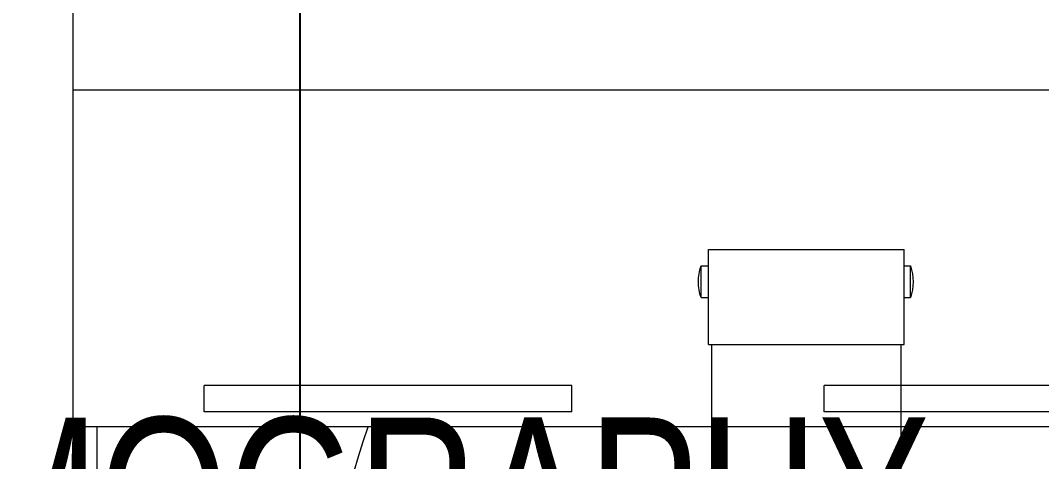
# Model space of a CAD drawing. Header units: metres. Extents: x -18745 to 220762, y -1579758 to -1356048.
# Drawn here: x 115034 to 116967, y -1436865 to -1436029 of the extents above; entities that cross this region are included whole.
import ezdxf
from ezdxf import colors
from ezdxf.entities.mleader import LeaderData, LeaderLine
from ezdxf.math import Vec2, Vec3

# ---------------------------------------------------------------- set-up
doc = ezdxf.new("R2010")
doc.units = ezdxf.units.M
doc.linetypes.add('DASHED2', pattern=[0.375, 0.25, -0.125])
doc.layers.get('0').update_dxf_attribs({"lineweight": 0})
doc.layers.add('A-100 - Copy$0$axes', color=8, linetype='Continuous')
for name, color, linetype, lineweight in [('A-100 - Copy$0$Medical Equipment and Furniture', 8, 'Continuous', 0), ('A-100 - Copy$0$Medical Equipment and Furniture1', 8, 'Continuous', 5), ('A-100 - Copy$0$Walls', 8, 'Continuous', 0), ('E-GRND', 94, 'DASHED2', 40)]:
    doc.layers.add(name, color=color, linetype=linetype, lineweight=lineweight)
doc.styles.add('ROMANS', font='romans.shx', dxfattribs={"width": 0.85})

# ---------------------------------------------------------------- blocks, each defined once
blk = doc.blocks.new('A-100 - Copy$0$Hospital Bed')
at = {"layer": 'A-100 - Copy$0$Medical Equipment and Furniture1'}
for p, q in [((38.105, -102.6245, 0), (38.105, -101.7101, 0)), ((38.135, -102.6245, 0), (38.135, -101.7101, 0)), ((40.4164, -102.6245, 0), (38.105, -102.6245, 0)), ((38.338, -102.6532, 0), (38.338, -102.7032, 0)), ((39.0347, -102.6532, 0), (38.338, -102.6532, 0)), ((39.0347, -102.6532, 0), (39.0347, -102.7032, 0)), ((40.209, -102.6532, 0), (39.5123, -102.6532, 0)), ((39.5123, -102.6532, 0), (39.5123, -102.7032, 0)), ((39.0347, -102.7032, 0), (38.338, -102.7032, 0)), ((40.209, -102.7032, 0), (39.5123, -102.7032, 0))]:
    blk.add_line(p, q, dxfattribs=at)
at = {"layer": 'A-100 - Copy$0$Medical Equipment and Furniture1', "elevation": 0}
for points in [[(38.6489, -102.6245), (38.6489, -102.6245), (38.6489, -102.6245), (38.6489, -102.6245), (38.6489, -102.6245), (38.6489, -102.6245), (38.6489, -102.6245), (38.6489, -102.6245), (38.6489, -102.6245), (38.6489, -102.6245), (38.6489, -102.6245), (38.6489, -102.6245), (38.6489, -102.6245), (38.6489, -102.6245), (38.6489, -102.6245), (38.6489, -102.6245), (38.6489, -102.6245), (38.6489, -102.6245), (38.6489, -102.6245), (38.6489, -102.6245), (38.6489, -102.6245), (38.6489, -102.6245), (38.6489, -102.6245), (38.6489, -102.6245), (38.6489, -102.6245), (38.6489, -102.6245), (38.6489, -102.6245), (38.6489, -102.6245), (38.6489, -102.6245), (38.6489, -102.6245), (38.6489, -102.6245), (38.6489, -102.6245), (38.6489, -102.6245), (38.6489, -102.6245), (38.6489, -102.6245), (38.6489, -102.6245), (38.6489, -102.6245), (38.6489, -102.6245), (38.6489, -102.6245), (38.6489, -102.6245), (38.6489, -102.6245), (38.6489, -102.6245), (38.6489, -102.6245), (38.6489, -102.6245), (38.6489, -102.6245), (38.6489, -102.6245), (38.6489, -102.6245), (38.6489, -102.6245), (38.6489, -102.6245), (38.6489, -102.6245), (38.6489, -102.6245), (38.6489, -102.6245), (38.6489, -102.6245), (38.6489, -102.6245), (38.6489, -102.6245), (38.6489, -102.6245), (38.6489, -102.6245), (38.6489, -102.6245), (38.6489, -102.6245), (38.6489, -102.6245), (38.6489, -102.6245), (38.6489, -102.6245), (38.6489, -102.6245), (38.6489, -102.6245), (38.6489, -102.6245), (38.6489, -102.6245), (38.6489, -102.6245), (38.6489, -102.6245), (38.6489, -102.6245), (38.6489, -102.6245), (38.6489, -102.6245), (38.6489, -102.6245), (38.6489, -102.6245), (38.6489, -102.6245), (38.6489, -102.6245), (38.6489, -102.6245), (38.6489, -102.6245), (38.6489, -102.6245), (38.6489, -102.6245), (38.6489, -102.6245), (38.6489, -102.6245), (38.6489, -102.6245), (38.6489, -102.6245), (38.6489, -102.6245), (38.6489, -102.6245), (38.6489, -102.6245), (38.6489, -102.6245), (38.6489, -102.6245), (38.6489, -102.6245), (38.6489, -102.6245), (38.6489, -102.6245), (38.6489, -102.6245), (38.6489, -102.6245), (38.6489, -102.6245), (38.6489, -102.6245), (38.6489, -102.6245), (38.6489, -102.6245), (38.6489, -102.6245), (38.6489, -102.6245), (38.6489, -102.6245), (38.6489, -102.6245), (38.6489, -102.6245), (38.6489, -102.6245), (38.6489, -102.6245), (38.6489, -102.6245), (38.6489, -102.6245), (38.6489, -102.6245), (38.6489, -102.6245), (38.6489, -102.6245), (38.6489, -102.6245), (38.6489, -102.6245), (38.6489, -102.6245), (38.6489, -102.6245), (38.6489, -102.6245), (38.6489, -102.6245), (38.6489, -102.6245), (38.6489, -102.6245), (38.6489, -102.6245), (38.6489, -102.6245), (38.6489, -102.6245), (38.6489, -102.6245), (38.6489, -102.6245), (38.6489, -102.6245), (38.6489, -102.6245), (38.6489, -102.6245), (38.6489, -102.6245), (38.6489, -102.6245), (38.6489, -102.6245), (38.6489, -102.6245), (38.6489, -102.6245), (38.6489, -102.6245), (38.6489, -102.6245), (38.6489, -102.6245), (38.6489, -102.6245), (38.6489, -102.6245), (38.6489, -102.6245), (38.6489, -102.6245), (38.6489, -102.6245), (38.6489, -102.6245), (38.6489, -102.6245), (38.6489, -102.6245), (38.6489, -102.6245), (38.6489, -102.6245), (38.6489, -102.6245), (38.6489, -102.6245), (38.6489, -102.6245), (38.6489, -102.6245), (38.6489, -102.6245), (38.6489, -102.6245), (38.6489, -102.6245), (38.6489, -102.6245), (38.6489, -102.6245), (38.6489, -102.6245), (38.6489, -102.6245), (38.6489, -102.6245), (38.6489, -102.6245), (38.6489, -102.6245), (38.6489, -102.6245), (38.6489, -102.6245), (38.6489, -102.6245), (38.6489, -102.6245), (38.6489, -102.6245), (38.6489, -102.6245), (38.6489, -102.6245), (38.6489, -102.6245), (38.6489, -102.6245), (38.6489, -102.6245), (38.6489, -102.6245), (38.6489, -102.6245), (38.6489, -102.6245), (38.6489, -102.6245), (38.6489, -102.6245), (38.6489, -102.6245), (38.6489, -102.6245), (38.6489, -102.6245), (38.6489, -102.6245), (38.6489, -102.6245), (38.6489, -102.6245), (38.6489, -102.6245), (38.6489, -102.6245), (38.6489, -102.6245), (38.6489, -102.6245), (38.6489, -102.6245), (38.6489, -102.6245), (38.6489, -102.6245), (38.6489, -102.6245), (38.6489, -102.6245), (38.6489, -102.6245), (38.6489, -102.6245), (38.6489, -102.6245), (38.6489, -102.6245), (38.6489, -102.6245), (38.6489, -102.6245), (38.6489, -102.6245), (38.6489, -102.6245), (38.6489, -102.6245), (38.6489, -102.6245), (38.6489, -102.6245), (38.6489, -102.6245), (38.6489, -102.6245), (38.6489, -102.6245), (38.6489, -102.6245), (38.6489, -102.6245), (38.6489, -102.6245), (38.6489, -102.6245), (38.6489, -102.6245), (38.6489, -102.6245), (38.6489, -102.6245), (38.6489, -102.6245), (38.6489, -102.6245), (38.6489, -102.6245), (38.6489, -102.6245), (38.6489, -102.6245), (38.6489, -102.6245), (38.6489, -102.6245), (38.6489, -102.6245), (38.6489, -102.6245), (38.6489, -102.6245), (38.6489, -102.6245)], [(38.6489, -102.6245), (38.6489, -102.6245), (38.6489, -102.6245), (38.6489, -102.6245), (38.6489, -102.6245), (38.6489, -102.6245), (38.6489, -102.6245), (38.6489, -102.6245), (38.6489, -102.6245), (38.6489, -102.6245), (38.6489, -102.6245), (38.6489, -102.6245), (38.6489, -102.6245), (38.6489, -102.6245), (38.6489, -102.6245), (38.6489, -102.6245), (38.6489, -102.6245), (38.6489, -102.6245), (38.6489, -102.6245), (38.6489, -102.6245), (38.6489, -102.6245), (38.6489, -102.6245), (38.6489, -102.6245), (38.6489, -102.6245), (38.6489, -102.6245), (38.6489, -102.6245), (38.6489, -102.6245), (38.6489, -102.6245), (38.6489, -102.6245), (38.6489, -102.6245), (38.6489, -102.6245), (38.6489, -102.6245), (38.6489, -102.6245), (38.6489, -102.6245), (38.6489, -102.6245), (38.6489, -102.6245), (38.6489, -102.6245), (38.6489, -102.6245), (38.6489, -102.6245), (38.6489, -102.6245), (38.6489, -102.6245), (38.6489, -102.6245), (38.6489, -102.6245), (38.6489, -102.6245), (38.6489, -102.6245), (38.6489, -102.6245), (38.6489, -102.6245), (38.6489, -102.6245), (38.6489, -102.6245), (38.6489, -102.6245), (38.6489, -102.6245), (38.6489, -102.6245), (38.6489, -102.6245), (38.6489, -102.6245), (38.6489, -102.6245), (38.6489, -102.6245), (38.6489, -102.6245), (38.6489, -102.6245), (38.6489, -102.6245), (38.6489, -102.6245), (38.6489, -102.6245), (38.6489, -102.6245), (38.6489, -102.6245), (38.6489, -102.6245), (38.6489, -102.6245), (38.6489, -102.6245), (38.6489, -102.6245), (38.6489, -102.6245), (38.6489, -102.6245), (38.6489, -102.6245), (38.6489, -102.6245), (38.6489, -102.6245), (38.6489, -102.6245), (38.6489, -102.6245), (38.6489, -102.6245), (38.6489, -102.6245), (38.6489, -102.6245), (38.6489, -102.6245), (38.6489, -102.6245), (38.6489, -102.6245), (38.6489, -102.6245), (38.6489, -102.6245), (38.6489, -102.6245), (38.6489, -102.6245), (38.6489, -102.6245), (38.6489, -102.6245), (38.6489, -102.6245), (38.6489, -102.6245), (38.6489, -102.6245), (38.6489, -102.6245), (38.6489, -102.6245), (38.6489, -102.6245), (38.6489, -102.6245), (38.6489, -102.6245), (38.6489, -102.6245), (38.6489, -102.6245), (38.6489, -102.6245), (38.6489, -102.6245), (38.6489, -102.6245), (38.6489, -102.6245), (38.6489, -102.6245), (38.6489, -102.6245), (38.6489, -102.6245), (38.6489, -102.6245), (38.6489, -102.6245), (38.6489, -102.6245), (38.6489, -102.6245), (38.6489, -102.6245), (38.6489, -102.6245), (38.6489, -102.6245), (38.6489, -102.6245), (38.6489, -102.6245), (38.6489, -102.6245), (38.6489, -102.6245), (38.6489, -102.6245), (38.6489, -102.6245), (38.6489, -102.6245), (38.6489, -102.6245), (38.6489, -102.6245), (38.6489, -102.6245), (38.6489, -102.6245), (38.6489, -102.6245), (38.6489, -102.6245), (38.6489, -102.6245), (38.6489, -102.6245), (38.6489, -102.6245), (38.6489, -102.6245), (38.6489, -102.6245), (38.6489, -102.6245), (38.6489, -102.6245), (38.6489, -102.6245), (38.6489, -102.6245), (38.6489, -102.6245), (38.6489, -102.6245), (38.6489, -102.6245), (38.6489, -102.6245), (38.6489, -102.6245), (38.6489, -102.6245), (38.6489, -102.6245), (38.6489, -102.6245), (38.6489, -102.6245), (38.6489, -102.6245), (38.6489, -102.6245), (38.6489, -102.6245), (38.6489, -102.6245), (38.6489, -102.6245), (38.6489, -102.6245), (38.6489, -102.6245), (38.6489, -102.6245), (38.6489, -102.6245), (38.6489, -102.6245), (38.6489, -102.6245), (38.6489, -102.6245), (38.6489, -102.6245), (38.6489, -102.6245), (38.6489, -102.6245), (38.6489, -102.6245), (38.6489, -102.6245), (38.6489, -102.6245), (38.6489, -102.6245), (38.6489, -102.6245), (38.6489, -102.6245), (38.6489, -102.6245), (38.6489, -102.6245), (38.6489, -102.6245), (38.6489, -102.6245), (38.6489, -102.6245), (38.6489, -102.6245), (38.6489, -102.6245), (38.6489, -102.6245), (38.6489, -102.6245), (38.6489, -102.6245), (38.6489, -102.6245), (38.6489, -102.6245), (38.6489, -102.6245), (38.6489, -102.6245), (38.6489, -102.6245), (38.6489, -102.6245), (38.6489, -102.6245), (38.6489, -102.6245), (38.6489, -102.6245), (38.6489, -102.6245), (38.6489, -102.6245), (38.6489, -102.6245), (38.6489, -102.6245), (38.6489, -102.6245), (38.6489, -102.6245), (38.6489, -102.6245), (38.6489, -102.6245), (38.6489, -102.6245), (38.6489, -102.6245), (38.6489, -102.6245), (38.6489, -102.6245), (38.6489, -102.6245), (38.6489, -102.6245), (38.6489, -102.6245), (38.6489, -102.6245), (38.6489, -102.6245), (38.6489, -102.6245), (38.6489, -102.6245), (38.6489, -102.6245), (38.6489, -102.6245), (38.6489, -102.6245), (38.6489, -102.6245), (38.6489, -102.6245), (38.6489, -102.6245), (38.6489, -102.6245), (38.6489, -102.6245), (38.6489, -102.6245), (38.6489, -102.6245), (38.6489, -102.6245), (38.6489, -102.6245), (38.6489, -102.6245), (38.6489, -102.6245)], [(38.6489, -102.6245), (38.6489, -102.6245), (38.6489, -102.6245), (38.6489, -102.6245), (38.6489, -102.6245), (38.6489, -102.6245), (38.6489, -102.6245), (38.6489, -102.6245), (38.6489, -102.6245), (38.6489, -102.6245), (38.6489, -102.6245), (38.6489, -102.6245), (38.6489, -102.6245), (38.6489, -102.6245), (38.6489, -102.6245), (38.6489, -102.6245), (38.6489, -102.6245), (38.6489, -102.6245), (38.6489, -102.6245), (38.6489, -102.6245), (38.6489, -102.6245), (38.6489, -102.6245), (38.6489, -102.6245), (38.6489, -102.6245), (38.6489, -102.6245), (38.6489, -102.6245), (38.6489, -102.6245), (38.6489, -102.6245), (38.6489, -102.6245), (38.6489, -102.6245), (38.6489, -102.6245), (38.6489, -102.6245), (38.6489, -102.6245), (38.6489, -102.6245), (38.6489, -102.6245), (38.6489, -102.6245), (38.6489, -102.6245), (38.6489, -102.6245), (38.6489, -102.6245), (38.6489, -102.6245), (38.6489, -102.6245), (38.6489, -102.6245), (38.6489, -102.6245), (38.6489, -102.6245), (38.6489, -102.6245), (38.6489, -102.6245), (38.6489, -102.6245), (38.6489, -102.6245), (38.6489, -102.6245), (38.6489, -102.6245), (38.6489, -102.6245), (38.6489, -102.6245), (38.6489, -102.6245), (38.6489, -102.6245), (38.6489, -102.6245), (38.6489, -102.6245), (38.6489, -102.6245), (38.6489, -102.6245), (38.6489, -102.6245), (38.6489, -102.6245), (38.6489, -102.6245), (38.6489, -102.6245), (38.6489, -102.6245), (38.6489, -102.6245), (38.6489, -102.6245), (38.6489, -102.6245), (38.6489, -102.6245), (38.6489, -102.6245), (38.6489, -102.6245), (38.6489, -102.6245), (38.6489, -102.6245), (38.6489, -102.6245), (38.6489, -102.6245), (38.6489, -102.6245), (38.6489, -102.6245), (38.6489, -102.6245), (38.6489, -102.6245), (38.6489, -102.6245), (38.6489, -102.6245), (38.6489, -102.6245), (38.6489, -102.6245), (38.6489, -102.6245), (38.6489, -102.6245), (38.6489, -102.6245), (38.6489, -102.6245), (38.6489, -102.6245), (38.6489, -102.6245), (38.6489, -102.6245), (38.6489, -102.6245), (38.6489, -102.6245), (38.6489, -102.6245), (38.6489, -102.6245), (38.6489, -102.6245), (38.6489, -102.6245), (38.6489, -102.6245), (38.6489, -102.6245), (38.6489, -102.6245), (38.6489, -102.6245), (38.6489, -102.6245), (38.6489, -102.6245), (38.6489, -102.6245), (38.6489, -102.6245), (38.6489, -102.6245), (38.6489, -102.6245), (38.6489, -102.6245), (38.6489, -102.6245), (38.6489, -102.6245), (38.6489, -102.6245), (38.6489, -102.6245), (38.6489, -102.6245), (38.6489, -102.6245), (38.6489, -102.6245), (38.6489, -102.6245), (38.6489, -102.6245), (38.6489, -102.6245), (38.6489, -102.6245), (38.6489, -102.6245), (38.6489, -102.6245), (38.6489, -102.6245), (38.6489, -102.6245), (38.6489, -102.6245), (38.6489, -102.6245), (38.6489, -102.6245), (38.6489, -102.6245), (38.6489, -102.6245), (38.6489, -102.6245), (38.6489, -102.6245), (38.6489, -102.6245), (38.6489, -102.6245), (38.6489, -102.6245), (38.6489, -102.6245), (38.6489, -102.6245), (38.6489, -102.6245), (38.6489, -102.6245), (38.6489, -102.6245), (38.6489, -102.6245), (38.6489, -102.6245), (38.6489, -102.6245), (38.6489, -102.6245), (38.6489, -102.6245), (38.6489, -102.6245), (38.6489, -102.6245), (38.6489, -102.6245), (38.6489, -102.6245), (38.6489, -102.6245), (38.6489, -102.6245), (38.6489, -102.6245), (38.6489, -102.6245), (38.6489, -102.6245), (38.6489, -102.6245), (38.6489, -102.6245), (38.6489, -102.6245), (38.6489, -102.6245), (38.6489, -102.6245), (38.6489, -102.6245), (38.6489, -102.6245), (38.6489, -102.6245), (38.6489, -102.6245), (38.6489, -102.6245), (38.6489, -102.6245), (38.6489, -102.6245), (38.6489, -102.6245), (38.6489, -102.6245), (38.6489, -102.6245), (38.6489, -102.6245), (38.6489, -102.6245), (38.6489, -102.6245), (38.6489, -102.6245), (38.6489, -102.6245), (38.6489, -102.6245), (38.6489, -102.6245), (38.6489, -102.6245), (38.6489, -102.6245), (38.6489, -102.6245), (38.6489, -102.6245), (38.6489, -102.6245), (38.6489, -102.6245), (38.6489, -102.6245), (38.6489, -102.6245), (38.6489, -102.6245), (38.6489, -102.6245), (38.6489, -102.6245), (38.6489, -102.6245), (38.6489, -102.6245), (38.6489, -102.6245), (38.6489, -102.6245), (38.6489, -102.6245), (38.6489, -102.6245), (38.6489, -102.6245), (38.6489, -102.6245), (38.6489, -102.6245), (38.6489, -102.6245), (38.6489, -102.6245), (38.6489, -102.6245), (38.6489, -102.6245), (38.6489, -102.6245), (38.6489, -102.6245), (38.6489, -102.6245), (38.6489, -102.6245), (38.6489, -102.6245), (38.6489, -102.6245), (38.6489, -102.6245), (38.6489, -102.6245), (38.6489, -102.6245), (38.6489, -102.6245), (38.6489, -102.6245), (38.6489, -102.6245), (38.6489, -102.6245), (38.6489, -102.6245), (38.6489, -102.6245), (38.6489, -102.6245), (38.6489, -102.6245), (38.6489, -102.6245), (38.6489, -102.6245), (38.6489, -102.6245), (38.6489, -102.6245), (38.6489, -102.6245), (38.6489, -102.6245), (38.6489, -102.6245), (38.6489, -102.6245), (38.6489, -102.6245), (38.6489, -102.6245), (38.6489, -102.6245), (38.6489, -102.6245), (38.6489, -102.6245), (38.6489, -102.6245), (38.6489, -102.6245), (38.6489, -102.6245), (38.6489, -102.6245), (38.6489, -102.6245), (38.6489, -102.6245), (38.6489, -102.6245), (38.6489, -102.6245), (38.6489, -102.6245), (38.6489, -102.6245), (38.6489, -102.6245), (38.6489, -102.6245), (38.6489, -102.6245), (38.6489, -102.6245), (38.6489, -102.6245), (38.6489, -102.6245), (38.6489, -102.6245), (38.6489, -102.6245), (38.6489, -102.6245), (38.6489, -102.6245), (38.6489, -102.6245), (38.6489, -102.6245), (38.6489, -102.6245), (38.6489, -102.6245), (38.6489, -102.6245), (38.6489, -102.6245), (38.6489, -102.6245), (38.6489, -102.6245), (38.6489, -102.6245), (38.6489, -102.6245), (38.6489, -102.6245), (38.6489, -102.6245), (38.6489, -102.6245), (38.6489, -102.6245), (38.6489, -102.6245), (38.6489, -102.6245), (38.6489, -102.6245), (38.6489, -102.6245), (38.6489, -102.6245), (38.6489, -102.6245), (38.6489, -102.6245), (38.6489, -102.6245), (38.6489, -102.6245), (38.6489, -102.6245), (38.6489, -102.6245), (38.6489, -102.6245), (38.6489, -102.6245), (38.6489, -102.6245), (38.6489, -102.6245), (38.6489, -102.6245), (38.6489, -102.6245), (38.6489, -102.6245)]]:
    blk.add_lwpolyline(points, close=True, dxfattribs=at)
for points in [[(38.6489, -102.6245), (38.6489, -102.6245), (38.6489, -102.6245), (38.6489, -102.6245), (38.6489, -102.6245), (38.6489, -102.6245), (38.6489, -102.6245), (38.6489, -102.6245)], [(38.6489, -102.6245), (38.6489, -102.6245), (38.6489, -102.6245), (38.6489, -102.6245), (38.6489, -102.6245), (38.6489, -102.6245), (38.6489, -102.6245), (38.6489, -102.6245), (38.6489, -102.6245), (38.6489, -102.6245), (38.6489, -102.6245), (38.6489, -102.6245), (38.6489, -102.6245), (38.6489, -102.6245), (38.6489, -102.6245), (38.6489, -102.6245), (38.6489, -102.6245), (38.6489, -102.6245), (38.6489, -102.6245), (38.6489, -102.6245), (38.6489, -102.6245), (38.6489, -102.6245), (38.6489, -102.6245), (38.6489, -102.6245), (38.6489, -102.6245), (38.6489, -102.6245), (38.6489, -102.6245), (38.6489, -102.6245), (38.6489, -102.6245), (38.6489, -102.6245), (38.6489, -102.6245), (38.6489, -102.6245), (38.6489, -102.6245), (38.6489, -102.6245), (38.6489, -102.6245), (38.6489, -102.6245), (38.6489, -102.6245), (38.6489, -102.6245), (38.6489, -102.6245), (38.6489, -102.6245), (38.6489, -102.6245), (38.6489, -102.6245), (38.6489, -102.6245), (38.6489, -102.6245), (38.6489, -102.6245), (38.6489, -102.6245), (38.6489, -102.6245), (38.6489, -102.6245), (38.6489, -102.6245), (38.6489, -102.6245), (38.6489, -102.6245), (38.6489, -102.6245), (38.6489, -102.6245), (38.6489, -102.6245), (38.6489, -102.6245), (38.6489, -102.6245), (38.6489, -102.6245), (38.6489, -102.6245), (38.6489, -102.6245), (38.6489, -102.6245), (38.6489, -102.6245), (38.6489, -102.6245), (38.6489, -102.6245), (38.6489, -102.6245), (38.6489, -102.6245), (38.6489, -102.6245), (38.6489, -102.6245), (38.6489, -102.6245), (38.6489, -102.6245), (38.6489, -102.6245), (38.6489, -102.6245), (38.6489, -102.6245), (38.6489, -102.6245), (38.6489, -102.6245), (38.6489, -102.6245), (38.6489, -102.6245), (38.6489, -102.6245), (38.6489, -102.6245), (38.6489, -102.6245), (38.6489, -102.6245), (38.6489, -102.6245), (38.6489, -102.6245), (38.6489, -102.6245), (38.6489, -102.6245), (38.6489, -102.6245), (38.6489, -102.6245), (38.6489, -102.6245), (38.6489, -102.6245), (38.6489, -102.6245), (38.6489, -102.6245), (38.6489, -102.6245), (38.6489, -102.6245), (38.6489, -102.6245), (38.6489, -102.6245), (38.6489, -102.6245), (38.6489, -102.6245), (38.6489, -102.6245), (38.6489, -102.6245), (38.6489, -102.6245), (38.6489, -102.6245), (38.6489, -102.6245), (38.6489, -102.6245), (38.6489, -102.6245), (38.6489, -102.6245), (38.6489, -102.6245), (38.6489, -102.6245), (38.6489, -102.6245), (38.6489, -102.6245), (38.6489, -102.6245), (38.6489, -102.6245), (38.6489, -102.6245)], [(38.6489, -102.6245), (38.6489, -102.6245), (38.6489, -102.6245), (38.6489, -102.6245), (38.6489, -102.6245), (38.6489, -102.6245), (38.6489, -102.6245), (38.6489, -102.6245), (38.6489, -102.6245), (38.6489, -102.6245), (38.6489, -102.6245), (38.6489, -102.6245), (38.6489, -102.6245), (38.6489, -102.6245), (38.6489, -102.6245), (38.6489, -102.6245), (38.6489, -102.6245)], [(38.6489, -102.6245), (38.6489, -102.6245), (38.6489, -102.6245), (38.6489, -102.6245), (38.6489, -102.6245), (38.6489, -102.6245), (38.6489, -102.6245)], [(38.6489, -102.6245), (38.6489, -102.6245), (38.6489, -102.6245), (38.6489, -102.6245), (38.6489, -102.6245), (38.6489, -102.6245), (38.6489, -102.6245), (38.6489, -102.6245), (38.6489, -102.6245), (38.6489, -102.6245), (38.6489, -102.6245), (38.6489, -102.6245)], [(38.6489, -102.6245), (38.6489, -102.6245), (38.6489, -102.6245), (38.6489, -102.6245), (38.6489, -102.6245), (38.6489, -102.6245), (38.6489, -102.6245), (38.6489, -102.6245), (38.6489, -102.6245), (38.6489, -102.6245), (38.6489, -102.6245), (38.6489, -102.6245), (38.6489, -102.6245), (38.6489, -102.6245), (38.6489, -102.6245), (38.6489, -102.6245), (38.6489, -102.6245), (38.6489, -102.6245), (38.6489, -102.6245), (38.6489, -102.6245), (38.6489, -102.6245), (38.6489, -102.6245), (38.6489, -102.6245), (38.6489, -102.6245), (38.6489, -102.6245), (38.6489, -102.6245), (38.6489, -102.6245), (38.6489, -102.6245), (38.6489, -102.6245), (38.6489, -102.6245), (38.6489, -102.6245), (38.6489, -102.6245), (38.6489, -102.6245), (38.6489, -102.6245), (38.6489, -102.6245), (38.6489, -102.6245), (38.6489, -102.6245), (38.6489, -102.6245), (38.6489, -102.6245), (38.6489, -102.6245), (38.6489, -102.6245), (38.6489, -102.6245), (38.6489, -102.6245), (38.6489, -102.6245), (38.6489, -102.6245), (38.6489, -102.6245), (38.6489, -102.6245), (38.6489, -102.6245), (38.6489, -102.6245), (38.6489, -102.6245), (38.6489, -102.6245), (38.6489, -102.6245), (38.6489, -102.6245), (38.6489, -102.6245), (38.6489, -102.6245), (38.6489, -102.6245), (38.6489, -102.6245), (38.6489, -102.6245), (38.6489, -102.6245), (38.6489, -102.6245), (38.6489, -102.6245), (38.6489, -102.6245), (38.6489, -102.6245), (38.6489, -102.6245), (38.6489, -102.6245), (38.6489, -102.6245), (38.6489, -102.6245), (38.6489, -102.6245), (38.6489, -102.6245), (38.6489, -102.6245), (38.6489, -102.6245), (38.6489, -102.6245), (38.6489, -102.6245), (38.6489, -102.6245), (38.6489, -102.6245), (38.6489, -102.6245), (38.6489, -102.6245), (38.6489, -102.6245), (38.6489, -102.6245), (38.6489, -102.6245), (38.6489, -102.6245), (38.6489, -102.6245), (38.6489, -102.6245), (38.6489, -102.6245), (38.6489, -102.6245), (38.6489, -102.6245), (38.6489, -102.6245), (38.6489, -102.6245), (38.6489, -102.6245)], [(38.6489, -102.6245), (38.6489, -102.6245), (38.6489, -102.6245), (38.6489, -102.6245), (38.6489, -102.6245), (38.6489, -102.6245), (38.6489, -102.6245), (38.6489, -102.6245), (38.6489, -102.6245), (38.6489, -102.6245), (38.6489, -102.6245), (38.6489, -102.6245), (38.6489, -102.6245), (38.6489, -102.6245), (38.6489, -102.6245), (38.6489, -102.6245), (38.6489, -102.6245), (38.6489, -102.6245), (38.6489, -102.6245), (38.6489, -102.6245), (38.6489, -102.6245), (38.6489, -102.6245), (38.6489, -102.6245), (38.6489, -102.6245), (38.6489, -102.6245), (38.6489, -102.6245), (38.6489, -102.6245), (38.6489, -102.6245), (38.6489, -102.6245), (38.6489, -102.6245), (38.6489, -102.6245), (38.6489, -102.6245), (38.6489, -102.6245), (38.6489, -102.6245), (38.6489, -102.6245), (38.6489, -102.6245), (38.6489, -102.6245), (38.6489, -102.6245), (38.6489, -102.6245), (38.6489, -102.6245), (38.6489, -102.6245), (38.6489, -102.6245), (38.6489, -102.6245), (38.6489, -102.6245), (38.6489, -102.6245), (38.6489, -102.6245), (38.6489, -102.6245), (38.6489, -102.6245), (38.6489, -102.6245), (38.6489, -102.6245), (38.6489, -102.6245), (38.6489, -102.6245), (38.6489, -102.6245), (38.6489, -102.6245)], [(38.6489, -102.6245), (38.6489, -102.6245), (38.6489, -102.6245), (38.6489, -102.6245), (38.6489, -102.6245), (38.6489, -102.6245), (38.6489, -102.6245), (38.6489, -102.6245), (38.6489, -102.6245), (38.6489, -102.6245)], [(38.6489, -102.6245), (38.6489, -102.6245), (38.6489, -102.6245), (38.6489, -102.6245), (38.6489, -102.6245), (38.6489, -102.6245), (38.6489, -102.6245), (38.6489, -102.6245), (38.6489, -102.6245), (38.6489, -102.6245)], [(38.6489, -102.6245), (38.6489, -102.6245), (38.6489, -102.6245), (38.6489, -102.6245), (38.6489, -102.6245), (38.6489, -102.6245), (38.6489, -102.6245), (38.6489, -102.6245), (38.6489, -102.6245), (38.6489, -102.6245), (38.6489, -102.6245), (38.6489, -102.6245), (38.6489, -102.6245), (38.6489, -102.6245), (38.6489, -102.6245)], [(38.6489, -102.6245), (38.6489, -102.6245), (38.6489, -102.6245), (38.6489, -102.6245), (38.6489, -102.6245), (38.6489, -102.6245), (38.6489, -102.6245), (38.6489, -102.6245), (38.6489, -102.6245), (38.6489, -102.6245)], [(38.6489, -102.6245), (38.6489, -102.6245), (38.6489, -102.6245), (38.6489, -102.6245), (38.6489, -102.6245), (38.6489, -102.6245), (38.6489, -102.6245)], [(38.6489, -102.6245), (38.6489, -102.6245), (38.6489, -102.6245), (38.6489, -102.6245), (38.6489, -102.6245), (38.6489, -102.6245), (38.6489, -102.6245), (38.6489, -102.6245), (38.6489, -102.6245), (38.6489, -102.6245)], [(38.6489, -102.6245), (38.6489, -102.6245), (38.6489, -102.6245), (38.6489, -102.6245), (38.6489, -102.6245), (38.6489, -102.6245), (38.6489, -102.6245), (38.6489, -102.6245), (38.6489, -102.6245), (38.6489, -102.6245), (38.6489, -102.6245), (38.6489, -102.6245), (38.6489, -102.6245), (38.6489, -102.6245), (38.6489, -102.6245), (38.6489, -102.6245), (38.6489, -102.6245), (38.6489, -102.6245)], [(38.6489, -102.6245), (38.6489, -102.6245), (38.6489, -102.6245), (38.6489, -102.6245), (38.6489, -102.6245), (38.6489, -102.6245), (38.6489, -102.6245), (38.6489, -102.6245), (38.6489, -102.6245)]]:
    blk.add_lwpolyline(points, dxfattribs=at)
at = {"layer": 'A-100 - Copy$0$Medical Equipment and Furniture1'}
blk.add_arc((39.9488, -102.1673, 0), 1.378, 160.6222, 199.3778, dxfattribs=at)
blk = doc.blocks.new('A-100 - Copy$0$HF13963-P')
at = {"layer": 'A-100 - Copy$0$Medical Equipment and Furniture1'}
for p, q in [((0.0915, 0.1995), (0.0315, 0.1995)), ((0.0315, 0.1995), (0.0315, 0.185)), ((0.0915, 0.1995), (0.0915, 0.185)), ((0.18, 0.185), (0, 0.185)), ((0, 0.185), (0, -0.185)), ((0.18, 0.185), (0.18, -0.185)), ((0.83, 0.1788), (0.18, 0.1788)), ((0.8007, 0.1919), (0.7407, 0.1919)), ((0.7407, 0.1919), (0.7407, 0.1788)), ((0.8007, 0.1919), (0.8007, 0.1788)), ((0.83, -0.1788), (0.83, 0.1788)), ((0.18, -0.185), (0, -0.185)), ((0.0315, -0.185), (0.0315, -0.1971)), ((0.0915, -0.185), (0.0915, -0.1971)), ((0.18, -0.1788), (0.83, -0.1788)), ((0.7407, -0.1788), (0.7407, -0.1933)), ((0.8007, -0.1933), (0.7407, -0.1933)), ((0.8007, -0.1788), (0.8007, -0.1933)), ((0.0915, -0.1971), (0.0315, -0.1971))]:
    blk.add_line(p, q, dxfattribs=at)
for centre, start, end in [((0.0615, 0.112), 71.0754, 108.9246), ((0.7707, 0.1044), 71.0754, 108.9246), ((0.7707, -0.1058), 251.0754, 288.9246), ((0.0615, -0.1096), 251.0754, 288.9246)]:
    blk.add_arc(centre, 0.0925, start, end, dxfattribs=at)
blk = doc.blocks.new('A-100 - Copy')
at = {"layer": 'A-100 - Copy$0$axes'}
blk.add_line((115563.3, -1477297.4, 0), (115563.3, -1366771.9, 0), dxfattribs=at)
blk.add_line((115563.3, -1477297.4, 0), (115563.3, -1366771.9, 0), dxfattribs=at)
at = {"layer": 'A-100 - Copy$0$Medical Equipment and Furniture'}
blk.add_line((117632.9, -1436161.7, 2.4), (115132.9, -1436161.7, 2.4), dxfattribs=at)
at = {"layer": 'A-100 - Copy$0$Walls'}
blk.add_line((115132.9, -1433902.7, 2.4), (115132.9, -1440572.7, 2.4), dxfattribs=at)
at = {"layer": 'A-100 - Copy$0$Medical Equipment and Furniture', "zscale": 1000}
for name, p, xscale, yscale, rotation in [('A-100 - Copy$0$HF13963-P', (116522, -1436463, 2.4), -1000.000000000001, 1000.000000000001, 89.99999880791077), ('A-100 - Copy$0$Hospital Bed', (77043.5, -1539423.9, 2.4), -1000, 1000, 180)]:
    blk.add_blockref(name, p, dxfattribs=dict(at, xscale=xscale, yscale=yscale, rotation=rotation))

msp = doc.modelspace()

# ---------------------------------------------------------------- block references
msp.add_blockref('A-100 - Copy', (0, 0))

# ---------------------------------------------------------------- next in the draw order: leaders
at = {"layer": 'E-GRND', "linetype": 'ByBlock', "ltscale": 400}
ml = msp.add_multileader_mtext('Standard', dxfattribs=at)
ml.set_content('{\\fArial|b0|i0|c0|p34;\\W0.75;\\C256;GROUNDING BUSBAR - MAMMOGRAPHY\\PALL MATERIAL IN THIS ROOM SUCH CABINET, CABLE TRAY, ETC... SHALL BE BONDED TO}', color=140, style='ROMANS')
ml.set_leader_properties(color=181, lineweight=-1)
ml.build(insert=Vec2(0, 0))
ml.multileader.update_dxf_attribs({"dogleg_length": 319.7, "arrow_head_size": 200})
ctx = ml.context
ctx.base_point, ctx.char_height, ctx.arrow_head_size, ctx.landing_gap_size, ctx.plane_origin, ctx.plane_x_axis, ctx.plane_y_axis = Vec3(110373.4, -1436934.5, 2.4), 300, 200, 200, Vec3(114712.3, -1444490.3, 2.4), Vec3(1, 0.000063), Vec3(-0.000063, 1)
notes = []
notes.append((ctx, [(1, (1, 1, 0), (109931.4, -1436934.5, 2.4), (1, 0.000063), 442, [(0, [(109430.3, -1438657.7, 2.4)], 0, [])])]))
ctx.mtext.insert, ctx.mtext.text_direction, ctx.mtext.rotation, ctx.mtext.width, ctx.mtext.defined_height, ctx.mtext.flow_direction = Vec3(110573.4, -1436781.9, 2.4), Vec3(1, 0.000063), 0.000063, 6361.861, 2607.8, 5
for ctx, leaders in notes:
    for number, flags, end, landing, length, lines in leaders:
        leader = LeaderData()
        leader.index, (leader.has_last_leader_line, leader.has_dogleg_vector, leader.attachment_direction) = number, flags
        leader.last_leader_point, leader.dogleg_vector, leader.dogleg_length = Vec3(end), Vec3(landing), length
        for number, points, colour, breaks in lines:
            line = LeaderLine()
            line.index, line.vertices, line.color, line.breaks = number, Vec3.list(points), colors.encode_raw_color(colour), breaks
            leader.lines.append(line)
        ctx.leaders.append(leader)

doc.saveas('drawing.dxf')
